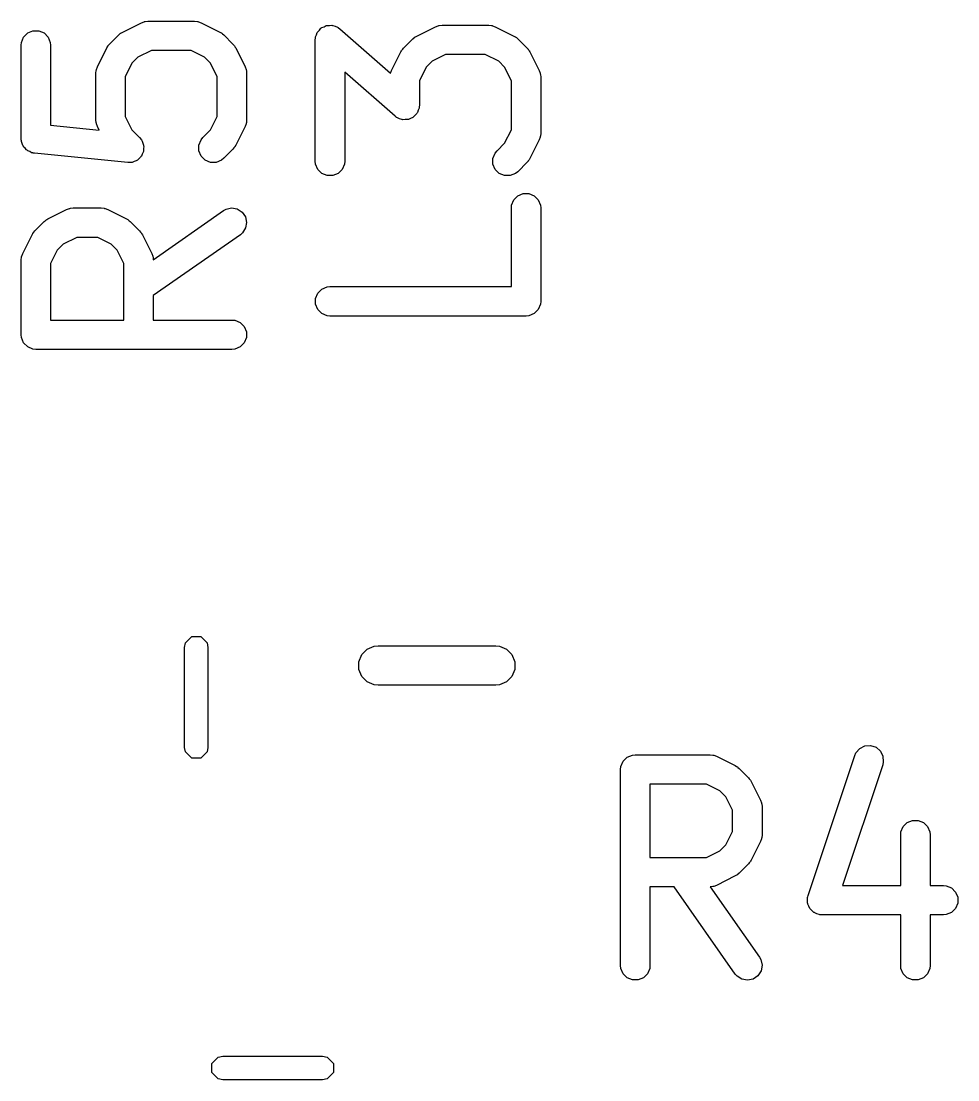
# Model space of a CAD drawing. Header units: inches. Extents: x 1.31 to 5.24, y -7.02 to -1.13.
# Drawn here: x 4.1685 to 4.3566, y -2.6885 to -2.476 of the extents above; entities that cross this region are included whole.
import ezdxf

# ---------------------------------------------------------------- set-up
doc = ezdxf.new("R2010")
doc.units = ezdxf.units.IN
doc.header["$MEASUREMENT"] = 0
doc.layers.add('F.Silkscreen', color=41, linetype='CONTINUOUS', true_color=0xf2eda1)

msp = doc.modelspace()

# ---------------------------------------------------------------- linework, layer by layer
at = {"layer": 'F.Silkscreen', "linetype": 'CONTINUOUS'}
for p, q in [((4.16981, -2.47833), (4.17087, -2.47789)), ((4.17087, -2.47789), (4.17203, -2.47789)), ((4.17203, -2.47789), (4.17309, -2.47833)), ((4.18888, -2.47814), (4.19263, -2.47627)), ((4.19263, -2.47627), (4.19317, -2.47606)), ((4.19317, -2.47606), (4.19327, -2.47605)), ((4.19327, -2.47605), (4.19337, -2.47601)), ((4.19337, -2.47601), (4.19395, -2.47596)), ((4.19395, -2.47596), (4.20332, -2.47596)), ((4.20332, -2.47596), (4.2039, -2.47601)), ((4.2039, -2.47601), (4.20399, -2.47605)), ((4.20399, -2.47605), (4.2041, -2.47606)), ((4.2041, -2.47606), (4.20464, -2.47627)), ((4.20464, -2.47627), (4.20839, -2.47814)), ((4.22801, -2.47816), (4.22805, -2.47807)), ((4.22805, -2.47807), (4.22839, -2.47773)), ((4.22839, -2.47773), (4.2287, -2.47737)), ((4.2287, -2.47737), (4.22879, -2.47732)), ((4.22879, -2.47732), (4.22886, -2.47725)), ((4.22886, -2.47725), (4.22931, -2.47707)), ((4.22931, -2.47707), (4.22974, -2.47685)), ((4.22974, -2.47685), (4.22984, -2.47685)), ((4.22984, -2.47685), (4.22993, -2.47681)), ((4.22993, -2.47681), (4.23041, -2.47681)), ((4.23041, -2.47681), (4.23089, -2.47678)), ((4.23089, -2.47678), (4.23098, -2.47681)), ((4.23098, -2.47681), (4.23108, -2.47681)), ((4.23108, -2.47681), (4.23152, -2.47699)), ((4.23152, -2.47699), (4.23198, -2.47715)), ((4.23198, -2.47715), (4.23209, -2.47723)), ((4.23209, -2.47723), (4.23215, -2.47725)), ((4.23215, -2.47725), (4.2322, -2.47731)), ((4.2322, -2.47731), (4.23245, -2.47748)), ((4.23245, -2.47748), (4.24266, -2.48642)), ((4.24793, -2.47894), (4.25168, -2.47706)), ((4.25168, -2.47706), (4.25222, -2.47686)), ((4.25222, -2.47686), (4.25233, -2.47685)), ((4.25233, -2.47685), (4.25243, -2.47681)), ((4.25243, -2.47681), (4.253, -2.47675)), ((4.253, -2.47675), (4.26238, -2.47675)), ((4.26238, -2.47675), (4.26295, -2.47681)), ((4.26295, -2.47681), (4.26305, -2.47685)), ((4.26305, -2.47685), (4.26316, -2.47686)), ((4.26316, -2.47686), (4.2637, -2.47706)), ((4.2637, -2.47706), (4.26745, -2.47894)), ((4.16855, -2.48021), (4.16899, -2.47914)), ((4.16899, -2.47914), (4.16981, -2.47833)), ((4.17309, -2.47833), (4.1739, -2.47914)), ((4.1739, -2.47914), (4.17435, -2.48021)), ((4.18623, -2.48057), (4.18811, -2.4787)), ((4.18811, -2.4787), (4.18834, -2.47851)), ((4.18834, -2.47851), (4.18839, -2.47845)), ((4.18839, -2.47845), (4.18848, -2.47839)), ((4.18848, -2.47839), (4.18856, -2.47833)), ((4.18856, -2.47833), (4.18863, -2.4783)), ((4.18863, -2.4783), (4.18888, -2.47814)), ((4.20839, -2.47814), (4.20864, -2.4783)), ((4.20864, -2.4783), (4.20871, -2.47833)), ((4.20871, -2.47833), (4.20879, -2.47839)), ((4.20879, -2.47839), (4.20888, -2.47845)), ((4.20888, -2.47845), (4.20893, -2.47851)), ((4.20893, -2.47851), (4.20916, -2.4787)), ((4.20916, -2.4787), (4.21103, -2.48057)), ((4.22755, -2.47971), (4.22758, -2.4794)), ((4.22755, -2.50408), (4.22755, -2.47971)), ((4.22758, -2.47932), (4.22759, -2.47927)), ((4.22758, -2.4794), (4.22758, -2.47932)), ((4.22759, -2.47927), (4.22761, -2.47913)), ((4.22761, -2.47913), (4.22779, -2.47869)), ((4.22779, -2.47869), (4.22795, -2.47823)), ((4.22795, -2.47823), (4.22801, -2.47816)), ((4.24529, -2.48137), (4.24716, -2.47949)), ((4.24716, -2.47949), (4.24739, -2.47931)), ((4.24739, -2.47931), (4.24744, -2.47925)), ((4.24744, -2.47925), (4.24753, -2.47919)), ((4.24753, -2.47919), (4.24761, -2.47913)), ((4.24761, -2.47913), (4.24768, -2.4791)), ((4.24768, -2.4791), (4.24793, -2.47894)), ((4.26745, -2.47894), (4.26769, -2.4791)), ((4.26769, -2.4791), (4.26777, -2.47913)), ((4.26777, -2.47913), (4.26785, -2.47919)), ((4.26785, -2.47919), (4.26794, -2.47925)), ((4.26794, -2.47925), (4.26799, -2.47931)), ((4.26799, -2.47931), (4.26821, -2.47949)), ((4.26821, -2.47949), (4.27009, -2.48137)), ((4.1685, -2.48078), (4.16855, -2.48021)), ((4.1685, -2.49953), (4.1685, -2.48078)), ((4.17435, -2.48021), (4.1744, -2.48078)), ((4.1744, -2.48078), (4.1744, -2.49686)), ((4.18381, -2.48509), (4.18568, -2.48134)), ((4.18568, -2.48134), (4.18584, -2.48109)), ((4.18584, -2.48109), (4.18587, -2.48102)), ((4.18587, -2.48102), (4.18593, -2.48094)), ((4.18593, -2.48094), (4.18599, -2.48085)), ((4.18599, -2.48085), (4.18605, -2.4808)), ((4.18605, -2.4808), (4.18623, -2.48057)), ((4.19464, -2.48186), (4.19195, -2.48321)), ((4.20262, -2.48186), (4.19464, -2.48186)), ((4.20532, -2.48321), (4.20262, -2.48186)), ((4.21103, -2.48057), (4.21122, -2.4808)), ((4.21122, -2.4808), (4.21128, -2.48085)), ((4.21128, -2.48085), (4.21133, -2.48094)), ((4.21133, -2.48094), (4.2114, -2.48102)), ((4.2114, -2.48102), (4.21143, -2.48109)), ((4.21143, -2.48109), (4.21159, -2.48134)), ((4.21159, -2.48134), (4.21346, -2.48509)), ((4.24286, -2.48588), (4.24474, -2.48213)), ((4.24474, -2.48213), (4.24489, -2.48189)), ((4.24489, -2.48189), (4.24492, -2.48181)), ((4.24492, -2.48181), (4.24499, -2.48173)), ((4.24499, -2.48173), (4.24504, -2.48164)), ((4.24504, -2.48164), (4.2451, -2.48159)), ((4.2451, -2.48159), (4.24529, -2.48137)), ((4.27009, -2.48137), (4.27027, -2.48159)), ((4.27027, -2.48159), (4.27033, -2.48164)), ((4.27033, -2.48164), (4.27039, -2.48173)), ((4.27039, -2.48173), (4.27046, -2.48181)), ((4.27046, -2.48181), (4.27048, -2.48189)), ((4.27048, -2.48189), (4.27064, -2.48213)), ((4.27064, -2.48213), (4.27252, -2.48588)), ((4.19075, -2.48441), (4.1894, -2.4871)), ((4.19195, -2.48321), (4.19075, -2.48441)), ((4.20652, -2.48441), (4.20532, -2.48321)), ((4.20787, -2.4871), (4.20652, -2.48441)), ((4.251, -2.48401), (4.2498, -2.4852)), ((4.2537, -2.48266), (4.251, -2.48401)), ((4.26168, -2.48266), (4.2537, -2.48266)), ((4.26438, -2.48401), (4.26168, -2.48266)), ((4.26557, -2.4852), (4.26438, -2.48401)), ((4.18349, -2.48641), (4.18355, -2.48583)), ((4.18349, -2.49578), (4.18349, -2.48641)), ((4.18355, -2.48583), (4.18359, -2.48573)), ((4.18359, -2.48573), (4.1836, -2.48563)), ((4.1836, -2.48563), (4.18381, -2.48509)), ((4.21346, -2.48509), (4.21367, -2.48563)), ((4.21367, -2.48563), (4.21368, -2.48573)), ((4.21368, -2.48573), (4.21372, -2.48583)), ((4.21372, -2.48583), (4.21377, -2.48641)), ((4.21377, -2.48641), (4.21377, -2.49578)), ((4.24356, -2.49505), (4.23346, -2.48621)), ((4.23346, -2.48621), (4.23346, -2.50408)), ((4.24266, -2.48642), (4.24286, -2.48588)), ((4.2498, -2.4852), (4.24846, -2.4879)), ((4.26692, -2.4879), (4.26557, -2.4852)), ((4.27252, -2.48588), (4.27272, -2.48642)), ((4.27272, -2.48642), (4.27273, -2.48653)), ((4.27273, -2.48653), (4.27277, -2.48663)), ((4.1894, -2.4871), (4.1894, -2.49508)), ((4.20787, -2.49508), (4.20787, -2.4871)), ((4.24846, -2.4879), (4.24846, -2.49283)), ((4.26692, -2.49776), (4.26692, -2.4879)), ((4.27277, -2.48663), (4.27283, -2.4872)), ((4.27283, -2.4872), (4.27283, -2.49845)), ((4.24846, -2.49283), (4.24843, -2.49313)), ((4.24381, -2.49523), (4.24356, -2.49505)), ((4.24762, -2.49481), (4.2473, -2.49517)), ((4.24796, -2.49447), (4.24762, -2.49481)), ((4.248, -2.49438), (4.24796, -2.49447)), ((4.24806, -2.4943), (4.248, -2.49438)), ((4.24822, -2.49385), (4.24806, -2.4943)), ((4.2484, -2.49341), (4.24822, -2.49385)), ((4.24841, -2.49326), (4.2484, -2.49341)), ((4.24843, -2.49321), (4.24841, -2.49326)), ((4.24843, -2.49313), (4.24843, -2.49321)), ((4.1744, -2.49686), (4.18417, -2.49784)), ((4.18355, -2.49636), (4.18349, -2.49578)), ((4.18359, -2.49646), (4.18355, -2.49636)), ((4.1836, -2.49656), (4.18359, -2.49646)), ((4.18381, -2.4971), (4.1836, -2.49656)), ((4.18417, -2.49784), (4.18381, -2.4971)), ((4.1894, -2.49508), (4.19075, -2.49778)), ((4.20652, -2.49778), (4.20787, -2.49508)), ((4.21346, -2.4971), (4.21159, -2.50085)), ((4.21367, -2.49656), (4.21346, -2.4971)), ((4.21368, -2.49646), (4.21367, -2.49656)), ((4.21372, -2.49636), (4.21368, -2.49646)), ((4.21377, -2.49578), (4.21372, -2.49636)), ((4.24386, -2.49528), (4.24381, -2.49523)), ((4.24391, -2.49531), (4.24386, -2.49528)), ((4.24403, -2.49539), (4.24391, -2.49531)), ((4.24448, -2.49554), (4.24403, -2.49539)), ((4.24493, -2.49572), (4.24448, -2.49554)), ((4.24503, -2.49572), (4.24493, -2.49572)), ((4.24512, -2.49576), (4.24503, -2.49572)), ((4.2456, -2.49572), (4.24512, -2.49576)), ((4.24608, -2.49572), (4.2456, -2.49572)), ((4.24617, -2.49569), (4.24608, -2.49572)), ((4.24627, -2.49568), (4.24617, -2.49569)), ((4.2467, -2.49547), (4.24627, -2.49568)), ((4.24714, -2.49528), (4.2467, -2.49547)), ((4.24721, -2.49521), (4.24714, -2.49528)), ((4.2473, -2.49517), (4.24721, -2.49521)), ((4.19075, -2.49778), (4.19229, -2.49932)), ((4.19229, -2.49932), (4.19265, -2.49977)), ((4.20461, -2.49977), (4.20498, -2.49932)), ((4.20498, -2.49932), (4.20652, -2.49778)), ((4.26557, -2.50045), (4.26692, -2.49776)), ((4.27272, -2.49923), (4.27252, -2.49977)), ((4.27273, -2.49913), (4.27272, -2.49923)), ((4.27277, -2.49903), (4.27273, -2.49913)), ((4.27283, -2.49845), (4.27277, -2.49903)), ((4.16852, -2.49974), (4.1685, -2.49953)), ((4.16851, -2.49982), (4.16852, -2.49974)), ((4.16853, -2.49989), (4.16851, -2.49982)), ((4.16855, -2.50011), (4.16853, -2.49989)), ((4.16872, -2.50051), (4.16855, -2.50011)), ((4.16884, -2.50092), (4.16872, -2.50051)), ((4.16894, -2.50103), (4.16884, -2.50092)), ((4.16899, -2.50117), (4.16894, -2.50103)), ((4.1693, -2.50148), (4.16899, -2.50117)), ((4.19265, -2.49977), (4.19271, -2.4999)), ((4.19271, -2.4999), (4.1928, -2.50002)), ((4.1928, -2.50002), (4.19293, -2.50043)), ((4.19293, -2.50043), (4.19309, -2.50083)), ((4.19309, -2.50083), (4.19309, -2.50098)), ((4.19309, -2.50098), (4.19314, -2.50112)), ((4.19314, -2.50112), (4.19309, -2.50155)), ((4.20417, -2.50083), (4.20461, -2.49977)), ((4.20417, -2.50198), (4.20417, -2.50083)), ((4.21122, -2.50139), (4.21103, -2.50162)), ((4.21128, -2.50134), (4.21122, -2.50139)), ((4.21133, -2.50125), (4.21128, -2.50134)), ((4.2114, -2.50117), (4.21133, -2.50125)), ((4.21143, -2.5011), (4.2114, -2.50117)), ((4.21159, -2.50085), (4.21143, -2.5011)), ((4.26404, -2.50199), (4.26557, -2.50045)), ((4.27252, -2.49977), (4.27064, -2.50352)), ((4.16957, -2.50181), (4.1693, -2.50148)), ((4.1697, -2.50188), (4.16957, -2.50181)), ((4.16981, -2.50199), (4.1697, -2.50188)), ((4.17021, -2.50215), (4.16981, -2.50199)), ((4.17059, -2.50236), (4.17021, -2.50215)), ((4.17081, -2.5024), (4.17059, -2.50236)), ((4.17087, -2.50243), (4.17081, -2.5024)), ((4.17095, -2.50243), (4.17087, -2.50243)), ((4.17116, -2.50247), (4.17095, -2.50243)), ((4.1899, -2.50434), (4.17116, -2.50247)), ((4.19214, -2.50356), (4.19184, -2.50386)), ((4.19248, -2.50328), (4.19214, -2.50356)), ((4.19255, -2.50315), (4.19248, -2.50328)), ((4.19265, -2.50305), (4.19255, -2.50315)), ((4.19282, -2.50265), (4.19265, -2.50305)), ((4.19302, -2.50227), (4.19282, -2.50265)), ((4.19304, -2.50212), (4.19302, -2.50227)), ((4.19309, -2.50198), (4.19304, -2.50212)), ((4.19309, -2.50155), (4.19309, -2.50198)), ((4.20461, -2.50305), (4.20417, -2.50198)), ((4.20543, -2.50386), (4.20461, -2.50305)), ((4.20916, -2.50349), (4.20871, -2.50386)), ((4.21103, -2.50162), (4.20916, -2.50349)), ((4.26323, -2.5035), (4.26367, -2.50244)), ((4.26323, -2.50465), (4.26323, -2.5035)), ((4.26367, -2.50244), (4.26404, -2.50199)), ((4.27064, -2.50352), (4.27048, -2.50377)), ((4.19048, -2.50434), (4.1899, -2.50434)), ((4.19062, -2.5043), (4.19048, -2.50434)), ((4.19077, -2.5043), (4.19062, -2.5043)), ((4.19117, -2.50414), (4.19077, -2.5043)), ((4.19159, -2.50401), (4.19117, -2.50414)), ((4.1917, -2.50392), (4.19159, -2.50401)), ((4.19184, -2.50386), (4.1917, -2.50392)), ((4.20649, -2.5043), (4.20543, -2.50386)), ((4.20765, -2.5043), (4.20649, -2.5043)), ((4.20871, -2.50386), (4.20765, -2.5043)), ((4.22761, -2.50465), (4.22755, -2.50408)), ((4.22805, -2.50572), (4.22761, -2.50465)), ((4.2334, -2.50465), (4.23296, -2.50572)), ((4.23346, -2.50408), (4.2334, -2.50465)), ((4.26367, -2.50572), (4.26323, -2.50465)), ((4.27009, -2.50429), (4.26821, -2.50617)), ((4.27027, -2.50406), (4.27009, -2.50429)), ((4.27033, -2.50401), (4.27027, -2.50406)), ((4.27039, -2.50392), (4.27033, -2.50401)), ((4.27046, -2.50384), (4.27039, -2.50392)), ((4.27048, -2.50377), (4.27046, -2.50384)), ((4.22886, -2.50653), (4.22805, -2.50572)), ((4.22993, -2.50697), (4.22886, -2.50653)), ((4.23108, -2.50697), (4.22993, -2.50697)), ((4.23215, -2.50653), (4.23108, -2.50697)), ((4.23296, -2.50572), (4.23215, -2.50653)), ((4.26448, -2.50653), (4.26367, -2.50572)), ((4.26555, -2.50697), (4.26448, -2.50653)), ((4.2667, -2.50697), (4.26555, -2.50697)), ((4.26777, -2.50653), (4.2667, -2.50697)), ((4.26821, -2.50617), (4.26777, -2.50653)), ((4.26698, -2.51288), (4.26742, -2.51181)), ((4.26742, -2.51181), (4.26823, -2.511)), ((4.26823, -2.511), (4.2693, -2.51056)), ((4.2693, -2.51056), (4.27045, -2.51056)), ((4.27045, -2.51056), (4.27152, -2.511)), ((4.27152, -2.511), (4.27233, -2.51181)), ((4.27233, -2.51181), (4.27277, -2.51288)), ((4.17388, -2.51564), (4.17763, -2.51376)), ((4.17763, -2.51376), (4.17817, -2.51356)), ((4.17817, -2.51356), (4.17827, -2.51355)), ((4.17827, -2.51355), (4.17837, -2.51351)), ((4.17837, -2.51351), (4.17895, -2.51345)), ((4.17895, -2.51345), (4.18457, -2.51345)), ((4.18457, -2.51345), (4.18515, -2.51351)), ((4.18515, -2.51351), (4.18525, -2.51355)), ((4.18525, -2.51355), (4.18535, -2.51356)), ((4.18535, -2.51356), (4.18589, -2.51376)), ((4.18589, -2.51376), (4.18964, -2.51564)), ((4.19502, -2.52386), (4.20913, -2.51399)), ((4.20913, -2.51399), (4.20963, -2.5137)), ((4.20963, -2.5137), (4.21076, -2.51345)), ((4.21076, -2.51345), (4.21189, -2.51365)), ((4.21189, -2.51365), (4.21286, -2.51427)), ((4.26692, -2.51345), (4.26698, -2.51288)), ((4.26692, -2.52925), (4.26692, -2.51345)), ((4.27277, -2.51288), (4.27283, -2.51345)), ((4.27283, -2.51345), (4.27283, -2.5322)), ((4.17124, -2.51807), (4.17311, -2.51619)), ((4.17311, -2.51619), (4.17334, -2.51601)), ((4.17334, -2.51601), (4.17339, -2.51595)), ((4.17339, -2.51595), (4.17348, -2.51589)), ((4.17348, -2.51589), (4.17356, -2.51582)), ((4.17356, -2.51582), (4.17363, -2.51579)), ((4.17363, -2.51579), (4.17388, -2.51564)), ((4.18964, -2.51564), (4.18989, -2.51579)), ((4.18989, -2.51579), (4.18996, -2.51582)), ((4.18996, -2.51582), (4.19004, -2.51589)), ((4.19004, -2.51589), (4.19013, -2.51595)), ((4.19013, -2.51595), (4.19018, -2.51601)), ((4.19018, -2.51601), (4.19041, -2.51619)), ((4.19041, -2.51619), (4.19229, -2.51807)), ((4.21286, -2.51427), (4.21352, -2.51522)), ((4.21352, -2.51522), (4.21377, -2.51634)), ((4.17087, -2.51851), (4.17094, -2.51843)), ((4.17094, -2.51843), (4.17099, -2.51834)), ((4.17099, -2.51834), (4.17105, -2.51829)), ((4.17105, -2.51829), (4.17124, -2.51807)), ((4.19229, -2.51807), (4.19247, -2.51829)), ((4.19247, -2.51829), (4.19253, -2.51834)), ((4.19253, -2.51834), (4.19259, -2.51843)), ((4.19259, -2.51843), (4.19265, -2.51851)), ((4.21295, -2.51845), (4.21251, -2.51882)), ((4.21357, -2.51747), (4.21295, -2.51845)), ((4.21377, -2.51634), (4.21357, -2.51747)), ((4.16881, -2.52258), (4.17068, -2.51883)), ((4.17068, -2.51883), (4.17084, -2.51859)), ((4.17084, -2.51859), (4.17087, -2.51851)), ((4.17965, -2.51936), (4.17695, -2.52071)), ((4.18388, -2.51936), (4.17965, -2.51936)), ((4.18657, -2.52071), (4.18388, -2.51936)), ((4.19265, -2.51851), (4.19268, -2.51859)), ((4.19268, -2.51859), (4.19284, -2.51883)), ((4.19284, -2.51883), (4.19471, -2.52258)), ((4.21251, -2.51882), (4.19502, -2.53106)), ((4.1686, -2.52312), (4.16881, -2.52258)), ((4.17575, -2.5219), (4.1744, -2.5246)), ((4.17695, -2.52071), (4.17575, -2.5219)), ((4.18777, -2.5219), (4.18657, -2.52071)), ((4.18912, -2.5246), (4.18777, -2.5219)), ((4.19471, -2.52258), (4.19492, -2.52312)), ((4.1685, -2.5239), (4.16855, -2.52333)), ((4.1685, -2.5389), (4.1685, -2.5239)), ((4.16855, -2.52333), (4.16859, -2.52323)), ((4.16859, -2.52323), (4.1686, -2.52312)), ((4.1744, -2.5246), (4.1744, -2.53595)), ((4.18912, -2.53595), (4.18912, -2.5246)), ((4.19492, -2.52312), (4.19493, -2.52323)), ((4.19493, -2.52323), (4.19497, -2.52333)), ((4.19497, -2.52333), (4.19502, -2.52386)), ((4.19502, -2.53106), (4.19502, -2.53595)), ((4.22761, -2.53162), (4.22805, -2.53056)), ((4.22805, -2.53056), (4.22886, -2.52974)), ((4.22886, -2.52974), (4.22993, -2.5293)), ((4.22993, -2.5293), (4.2305, -2.52925)), ((4.2305, -2.52925), (4.26692, -2.52925)), ((4.22761, -2.53278), (4.22761, -2.53162)), ((4.22805, -2.53384), (4.22761, -2.53278)), ((4.27277, -2.53278), (4.27233, -2.53384)), ((4.27283, -2.5322), (4.27277, -2.53278)), ((4.22886, -2.53465), (4.22805, -2.53384)), ((4.22993, -2.5351), (4.22886, -2.53465)), ((4.2305, -2.53515), (4.22993, -2.5351)), ((4.26987, -2.53515), (4.2305, -2.53515)), ((4.27045, -2.5351), (4.26987, -2.53515)), ((4.27152, -2.53465), (4.27045, -2.5351)), ((4.27233, -2.53384), (4.27152, -2.53465)), ((4.1744, -2.53595), (4.18912, -2.53595)), ((4.19502, -2.53595), (4.21082, -2.53595)), ((4.21082, -2.53595), (4.2114, -2.53601)), ((4.2114, -2.53601), (4.21246, -2.53645)), ((4.21246, -2.53645), (4.21327, -2.53726)), ((4.21327, -2.53726), (4.21372, -2.53833)), ((4.16855, -2.53948), (4.1685, -2.5389)), ((4.16899, -2.54054), (4.16855, -2.53948)), ((4.21372, -2.53948), (4.21327, -2.54054)), ((4.21372, -2.53833), (4.21372, -2.53948)), ((4.16981, -2.54136), (4.16899, -2.54054)), ((4.17087, -2.5418), (4.16981, -2.54136)), ((4.17145, -2.54185), (4.17087, -2.5418)), ((4.2114, -2.5418), (4.21082, -2.54185)), ((4.21246, -2.54136), (4.2114, -2.5418)), ((4.21327, -2.54054), (4.21246, -2.54136)), ((4.21082, -2.54185), (4.17145, -2.54185)), ((4.20128, -2.60168), (4.20146, -2.60078)), ((4.20146, -2.60078), (4.20274, -2.5995)), ((4.20274, -2.5995), (4.20455, -2.5995)), ((4.20455, -2.5995), (4.20582, -2.60078)), ((4.20582, -2.60078), (4.206, -2.60168)), ((4.20128, -2.62174), (4.20128, -2.60168)), ((4.206, -2.60168), (4.206, -2.62174)), ((4.2363, -2.60455), (4.23688, -2.60313)), ((4.23688, -2.60313), (4.23797, -2.60204)), ((4.23797, -2.60204), (4.23939, -2.60145)), ((4.23939, -2.60145), (4.24016, -2.60138)), ((4.24016, -2.60138), (4.26378, -2.60138)), ((4.26378, -2.60138), (4.26455, -2.60145)), ((4.26455, -2.60145), (4.26597, -2.60204)), ((4.26597, -2.60204), (4.26705, -2.60313)), ((4.26705, -2.60313), (4.26764, -2.60455)), ((4.2363, -2.60608), (4.2363, -2.60455)), ((4.26764, -2.60455), (4.26764, -2.60608)), ((4.23688, -2.6075), (4.2363, -2.60608)), ((4.23797, -2.60859), (4.23688, -2.6075)), ((4.26705, -2.6075), (4.26597, -2.60859)), ((4.26764, -2.60608), (4.26705, -2.6075)), ((4.23939, -2.60918), (4.23797, -2.60859)), ((4.24016, -2.60925), (4.23939, -2.60918)), ((4.26378, -2.60925), (4.24016, -2.60925)), ((4.26455, -2.60918), (4.26378, -2.60925)), ((4.26597, -2.60859), (4.26455, -2.60918)), ((4.20146, -2.62265), (4.20128, -2.62174)), ((4.206, -2.62174), (4.20582, -2.62265)), ((4.33611, -2.62284), (4.33687, -2.62197)), ((4.33687, -2.62197), (4.3379, -2.62145)), ((4.3379, -2.62145), (4.33905, -2.62137)), ((4.33905, -2.62137), (4.34014, -2.62173)), ((4.34014, -2.62173), (4.34101, -2.62249)), ((4.34101, -2.62249), (4.34152, -2.62352)), ((4.20274, -2.62392), (4.20146, -2.62265)), ((4.20455, -2.62392), (4.20274, -2.62392)), ((4.20582, -2.62265), (4.20455, -2.62392)), ((4.28891, -2.6256), (4.28935, -2.62453)), ((4.28935, -2.62453), (4.29017, -2.62372)), ((4.29017, -2.62372), (4.29123, -2.62328)), ((4.29123, -2.62328), (4.29181, -2.62322)), ((4.29181, -2.62322), (4.30681, -2.62322)), ((4.30681, -2.62322), (4.30738, -2.62328)), ((4.30738, -2.62328), (4.30748, -2.62332)), ((4.30748, -2.62332), (4.30759, -2.62333)), ((4.30759, -2.62333), (4.30813, -2.62353)), ((4.30813, -2.62353), (4.31188, -2.62541)), ((4.3265, -2.65149), (4.33588, -2.62337)), ((4.33588, -2.62337), (4.33611, -2.62284)), ((4.34161, -2.62467), (4.34148, -2.62523)), ((4.34152, -2.62352), (4.34161, -2.62467)), ((4.28885, -2.62617), (4.28891, -2.6256)), ((4.28885, -2.66554), (4.28885, -2.62617)), ((4.31188, -2.62541), (4.31212, -2.62556)), ((4.31212, -2.62556), (4.3122, -2.62559)), ((4.3122, -2.62559), (4.31228, -2.62566)), ((4.31228, -2.62566), (4.31237, -2.62572)), ((4.31237, -2.62572), (4.31242, -2.62578)), ((4.31242, -2.62578), (4.31264, -2.62596)), ((4.31264, -2.62596), (4.31452, -2.62784)), ((4.34148, -2.62523), (4.3334, -2.64947)), ((4.31452, -2.62784), (4.3147, -2.62806)), ((4.3147, -2.62806), (4.31476, -2.62811)), ((4.31476, -2.62811), (4.31482, -2.6282)), ((4.31482, -2.6282), (4.31488, -2.62828)), ((4.31488, -2.62828), (4.31491, -2.62835)), ((4.31491, -2.62835), (4.31507, -2.6286)), ((4.31507, -2.6286), (4.31695, -2.63235)), ((4.30611, -2.62913), (4.29476, -2.62913)), ((4.29476, -2.62913), (4.29476, -2.64384)), ((4.30881, -2.63048), (4.30611, -2.62913)), ((4.31, -2.63167), (4.30881, -2.63048)), ((4.31135, -2.63437), (4.31, -2.63167)), ((4.31695, -2.63235), (4.31715, -2.63289)), ((4.31715, -2.63289), (4.31716, -2.633)), ((4.31716, -2.633), (4.3172, -2.6331)), ((4.3172, -2.6331), (4.31726, -2.63367)), ((4.31135, -2.6386), (4.31135, -2.63437)), ((4.31726, -2.63367), (4.31726, -2.6393)), ((4.3456, -2.63766), (4.34641, -2.63684)), ((4.34641, -2.63684), (4.34747, -2.6364)), ((4.34747, -2.6364), (4.34863, -2.6364)), ((4.34863, -2.6364), (4.34969, -2.63684)), ((4.34969, -2.63684), (4.35051, -2.63766)), ((4.31, -2.6413), (4.31135, -2.6386)), ((4.31726, -2.6393), (4.3172, -2.63987)), ((4.3451, -2.6393), (4.34515, -2.63872)), ((4.3451, -2.64947), (4.3451, -2.6393)), ((4.34515, -2.63872), (4.3456, -2.63766)), ((4.35051, -2.63766), (4.35095, -2.63872)), ((4.35095, -2.63872), (4.351, -2.6393)), ((4.351, -2.6393), (4.351, -2.64947)), ((4.30881, -2.64249), (4.31, -2.6413)), ((4.31695, -2.64062), (4.31507, -2.64437)), ((4.31715, -2.64008), (4.31695, -2.64062)), ((4.31716, -2.63997), (4.31715, -2.64008)), ((4.3172, -2.63987), (4.31716, -2.63997)), ((4.29476, -2.64384), (4.30611, -2.64384)), ((4.30611, -2.64384), (4.30881, -2.64249)), ((4.31452, -2.64513), (4.31264, -2.64701)), ((4.3147, -2.64491), (4.31452, -2.64513)), ((4.31476, -2.64486), (4.3147, -2.64491)), ((4.31482, -2.64477), (4.31476, -2.64486)), ((4.31488, -2.64469), (4.31482, -2.64477)), ((4.31491, -2.64462), (4.31488, -2.64469)), ((4.31507, -2.64437), (4.31491, -2.64462)), ((4.31188, -2.64756), (4.30813, -2.64944)), ((4.31212, -2.64741), (4.31188, -2.64756)), ((4.3122, -2.64738), (4.31212, -2.64741)), ((4.31228, -2.64731), (4.3122, -2.64738)), ((4.31237, -2.64725), (4.31228, -2.64731)), ((4.31242, -2.6472), (4.31237, -2.64725)), ((4.31264, -2.64701), (4.31242, -2.6472)), ((4.29964, -2.64975), (4.29476, -2.64975)), ((4.29476, -2.64975), (4.29476, -2.66554)), ((4.31189, -2.66724), (4.29964, -2.64975)), ((4.30738, -2.64969), (4.30685, -2.64974)), ((4.30685, -2.64974), (4.31672, -2.66385)), ((4.30748, -2.64965), (4.30738, -2.64969)), ((4.30759, -2.64964), (4.30748, -2.64965)), ((4.30813, -2.64944), (4.30759, -2.64964)), ((4.3334, -2.64947), (4.3451, -2.64947)), ((4.351, -2.64947), (4.35367, -2.64947)), ((4.35367, -2.64947), (4.35425, -2.64952)), ((4.35425, -2.64952), (4.35532, -2.64997)), ((4.35532, -2.64997), (4.35613, -2.65078)), ((4.32637, -2.65205), (4.32641, -2.6519)), ((4.32641, -2.65252), (4.32637, -2.65205)), ((4.32641, -2.65184), (4.32644, -2.65177)), ((4.32641, -2.6519), (4.32641, -2.65184)), ((4.32644, -2.65177), (4.3265, -2.65149)), ((4.35613, -2.65078), (4.35657, -2.65184)), ((4.35657, -2.65184), (4.35657, -2.653)), ((4.32641, -2.653), (4.32641, -2.65252)), ((4.32645, -2.65309), (4.32641, -2.653)), ((4.32645, -2.6532), (4.32645, -2.65309)), ((4.32667, -2.65362), (4.32645, -2.6532)), ((4.32685, -2.65406), (4.32667, -2.65362)), ((4.32692, -2.65414), (4.32685, -2.65406)), ((4.32697, -2.65423), (4.32692, -2.65414)), ((4.32733, -2.65454), (4.32697, -2.65423)), ((4.35613, -2.65406), (4.35532, -2.65488)), ((4.35657, -2.653), (4.35613, -2.65406)), ((4.32766, -2.65488), (4.32733, -2.65454)), ((4.32776, -2.65492), (4.32766, -2.65488)), ((4.32784, -2.65499), (4.32776, -2.65492)), ((4.32829, -2.65514), (4.32784, -2.65499)), ((4.32873, -2.65532), (4.32829, -2.65514)), ((4.32888, -2.65533), (4.32873, -2.65532)), ((4.32893, -2.65535), (4.32888, -2.65533)), ((4.32901, -2.65534), (4.32893, -2.65535)), ((4.3293, -2.65537), (4.32901, -2.65534)), ((4.3451, -2.65537), (4.3293, -2.65537)), ((4.3451, -2.66554), (4.3451, -2.65537)), ((4.35367, -2.65537), (4.351, -2.65537)), ((4.351, -2.65537), (4.351, -2.66554)), ((4.35425, -2.65532), (4.35367, -2.65537)), ((4.35532, -2.65488), (4.35425, -2.65532)), ((4.31672, -2.66385), (4.31701, -2.66436)), ((4.31701, -2.66436), (4.31726, -2.66548)), ((4.28891, -2.66612), (4.28885, -2.66554)), ((4.28935, -2.66718), (4.28891, -2.66612)), ((4.29017, -2.668), (4.28935, -2.66718)), ((4.29426, -2.66718), (4.29345, -2.668)), ((4.2947, -2.66612), (4.29426, -2.66718)), ((4.29476, -2.66554), (4.2947, -2.66612)), ((4.31706, -2.66661), (4.31644, -2.66759)), ((4.31726, -2.66548), (4.31706, -2.66661)), ((4.34515, -2.66612), (4.3451, -2.66554)), ((4.3456, -2.66718), (4.34515, -2.66612)), ((4.34641, -2.668), (4.3456, -2.66718)), ((4.35051, -2.66718), (4.34969, -2.668)), ((4.35095, -2.66612), (4.35051, -2.66718)), ((4.351, -2.66554), (4.35095, -2.66612)), ((4.29123, -2.66844), (4.29017, -2.668)), ((4.29238, -2.66844), (4.29123, -2.66844)), ((4.29345, -2.668), (4.29238, -2.66844)), ((4.31226, -2.66768), (4.31189, -2.66724)), ((4.31323, -2.6683), (4.31226, -2.66768)), ((4.31437, -2.6685), (4.31323, -2.6683)), ((4.31549, -2.66825), (4.31437, -2.6685)), ((4.31644, -2.66759), (4.31549, -2.66825)), ((4.34747, -2.66844), (4.34641, -2.668)), ((4.34863, -2.66844), (4.34747, -2.66844)), ((4.34969, -2.668), (4.34863, -2.66844)), ((4.20679, -2.68522), (4.20806, -2.68394)), ((4.20806, -2.68394), (4.20897, -2.68376)), ((4.20897, -2.68376), (4.22902, -2.68376)), ((4.22902, -2.68376), (4.22993, -2.68394)), ((4.22993, -2.68394), (4.23121, -2.68522)), ((4.20679, -2.68703), (4.20679, -2.68522)), ((4.23121, -2.68522), (4.23121, -2.68703)), ((4.20806, -2.6883), (4.20679, -2.68703)), ((4.20897, -2.68848), (4.20806, -2.6883)), ((4.22993, -2.6883), (4.22902, -2.68848)), ((4.23121, -2.68703), (4.22993, -2.6883)), ((4.22902, -2.68848), (4.20897, -2.68848))]:
    msp.add_line(p, q, dxfattribs=at)

doc.saveas('drawing.dxf')
